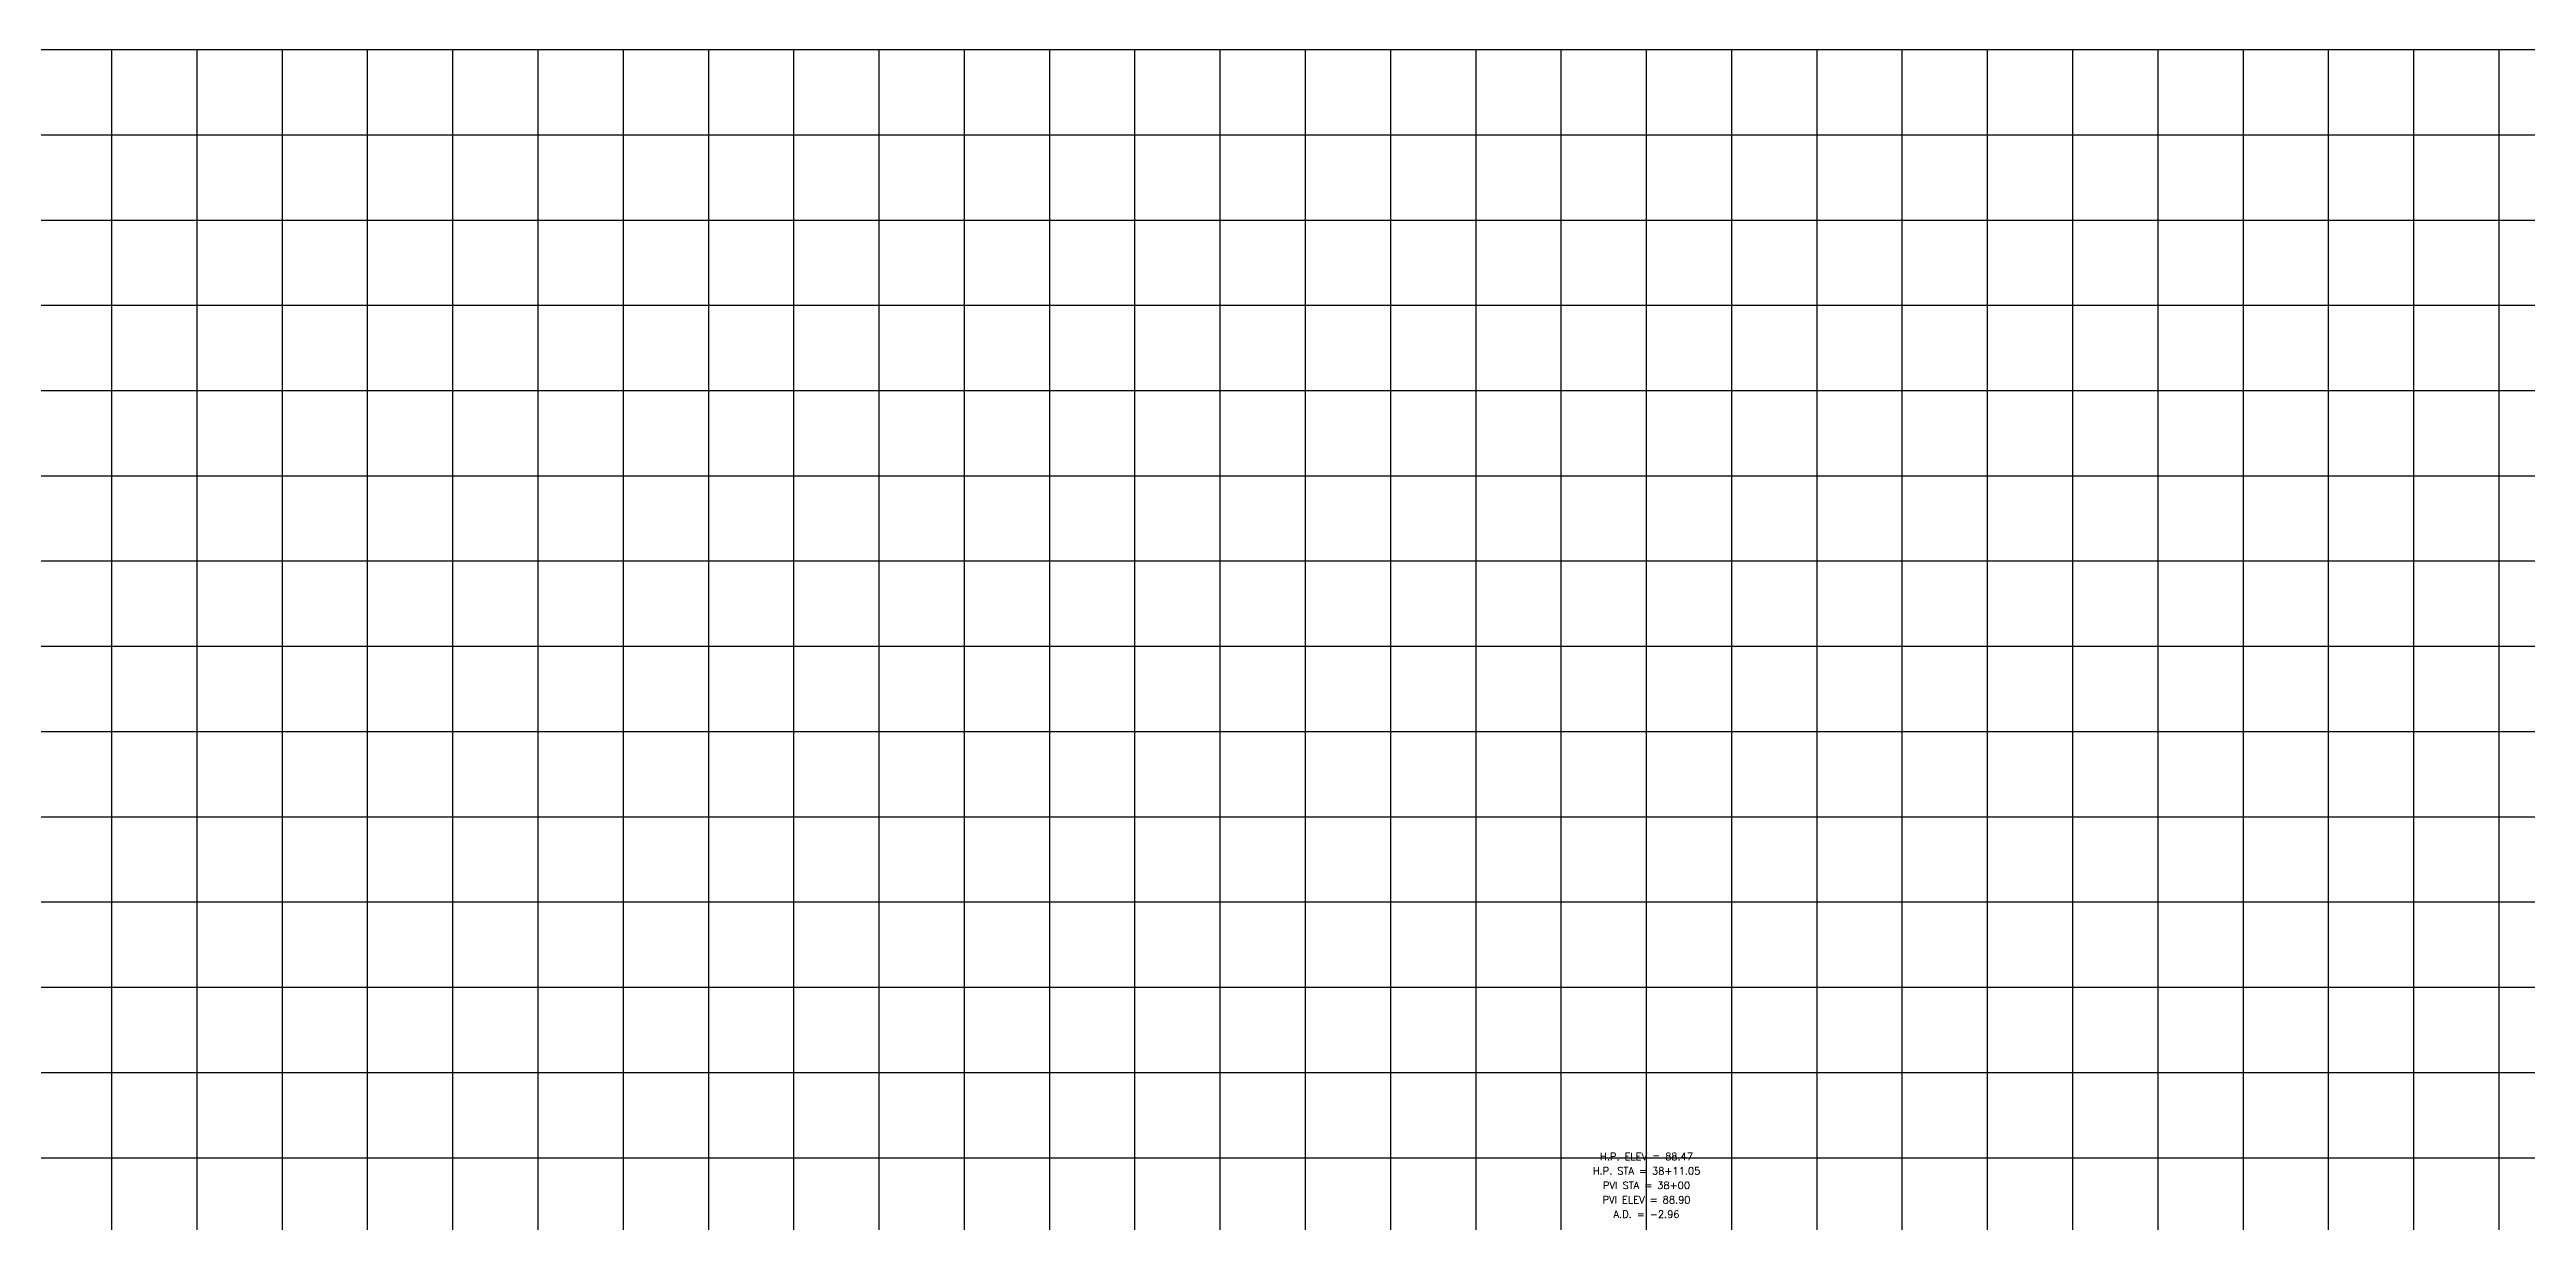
# Model space of a CAD drawing. Header units: inches. Extents: x 42 to 5940, y 215 to 3803.
# Drawn here: x 2991 to 4444, y 3115 to 3803 of the extents above; entities that cross this region are included whole.
import ezdxf
from ezdxf.enums import TextEntityAlignment as Align

# ---------------------------------------------------------------- set-up
doc = ezdxf.new("R2010")
doc.units = ezdxf.units.IN
doc.header["$MEASUREMENT"] = 0
doc.layers.add('LOOPPFGCT', color=3, linetype='Continuous')
doc.layers.add('LOOPPGRID', color=9, linetype='Continuous')
doc.styles.add('60L', font='simplex.shx', dxfattribs={"height": 5.3})

msp = doc.modelspace()

# ---------------------------------------------------------------- linework, layer by layer
at = {"layer": 'LOOPPGRID'}
for p, q in [((97.84189, 3802.67837), (5860.92124, 3802.67837)), ((3027.84189, 2252.67837), (3027.84189, 3802.67837)), ((3077.84189, 2252.67837), (3077.84189, 3802.67837)), ((3127.84189, 2252.67837), (3127.84189, 3802.67837)), ((3177.84189, 2252.67837), (3177.84189, 3802.67837)), ((3227.84189, 2252.67837), (3227.84189, 3802.67837)), ((3277.84189, 2252.67837), (3277.84189, 3802.67837)), ((3327.84189, 2252.67837), (3327.84189, 3802.67837)), ((3377.84189, 2252.67837), (3377.84189, 3802.67837)), ((3427.84189, 2252.67837), (3427.84189, 3802.67837)), ((3477.84189, 2252.67837), (3477.84189, 3802.67837)), ((3527.84189, 2252.67837), (3527.84189, 3802.67837)), ((3577.84189, 2252.67837), (3577.84189, 3802.67837)), ((3627.84189, 2252.67837), (3627.84189, 3802.67837)), ((3677.84189, 2252.67837), (3677.84189, 3802.67837)), ((3727.84189, 2252.67837), (3727.84189, 3802.67837)), ((3777.84189, 2252.67837), (3777.84189, 3802.67837)), ((3827.84189, 2252.67837), (3827.84189, 3802.67837)), ((3877.84189, 2252.67837), (3877.84189, 3802.67837)), ((3927.84189, 2252.67837), (3927.84189, 3802.67837)), ((3977.84189, 2252.67837), (3977.84189, 3802.67837)), ((4027.84189, 2252.67837), (4027.84189, 3802.67837)), ((4077.84189, 2252.67837), (4077.84189, 3802.67837)), ((4127.84189, 2252.67837), (4127.84189, 3802.67837)), ((4177.84189, 2252.67837), (4177.84189, 3802.67837)), ((4227.84189, 2252.67837), (4227.84189, 3802.67837)), ((4277.84189, 2252.67837), (4277.84189, 3802.67837)), ((4327.84189, 2252.67837), (4327.84189, 3802.67837)), ((4377.84189, 2252.67837), (4377.84189, 3802.67837)), ((4427.84189, 2252.67837), (4427.84189, 3802.67837)), ((97.84189, 3752.67837), (5860.92124, 3752.67837)), ((97.84189, 3702.67837), (5860.92124, 3702.67837)), ((97.84189, 3652.67837), (5860.92124, 3652.67837)), ((97.84189, 3602.67837), (5860.92124, 3602.67837)), ((97.84189, 3552.67837), (5860.92124, 3552.67837)), ((97.84189, 3502.67837), (5860.92124, 3502.67837)), ((97.84189, 3452.67837), (5860.92124, 3452.67837)), ((97.84189, 3402.67837), (5860.92124, 3402.67837)), ((97.84189, 3352.67837), (5860.92124, 3352.67837)), ((97.84189, 3302.67837), (5860.92124, 3302.67837)), ((97.84189, 3252.67837), (5860.92124, 3252.67837)), ((97.84189, 3202.67837), (5860.92124, 3202.67837)), ((97.84189, 3152.67837), (5860.92124, 3152.67837))]:
    msp.add_line(p, q, dxfattribs=at)

# ---------------------------------------------------------------- texts
at = {"layer": 'LOOPPFGCT', "style": '60L'}
for s, p in [('H.P. ELEV = 88.47', (3927.84189, 3151.29691)), ('H.P. STA = 38+11.05', (3927.84189, 3142.81691)), ('PVI STA = 38+00', (3927.84189, 3134.33691)), ('PVI ELEV = 88.90', (3927.84189, 3125.85691)), ('A.D. = -2.96', (3927.84189, 3117.37691))]:
    msp.add_text(s, height=4.24, dxfattribs=at).set_placement(p, align=Align.CENTER)

doc.saveas('drawing.dxf')
